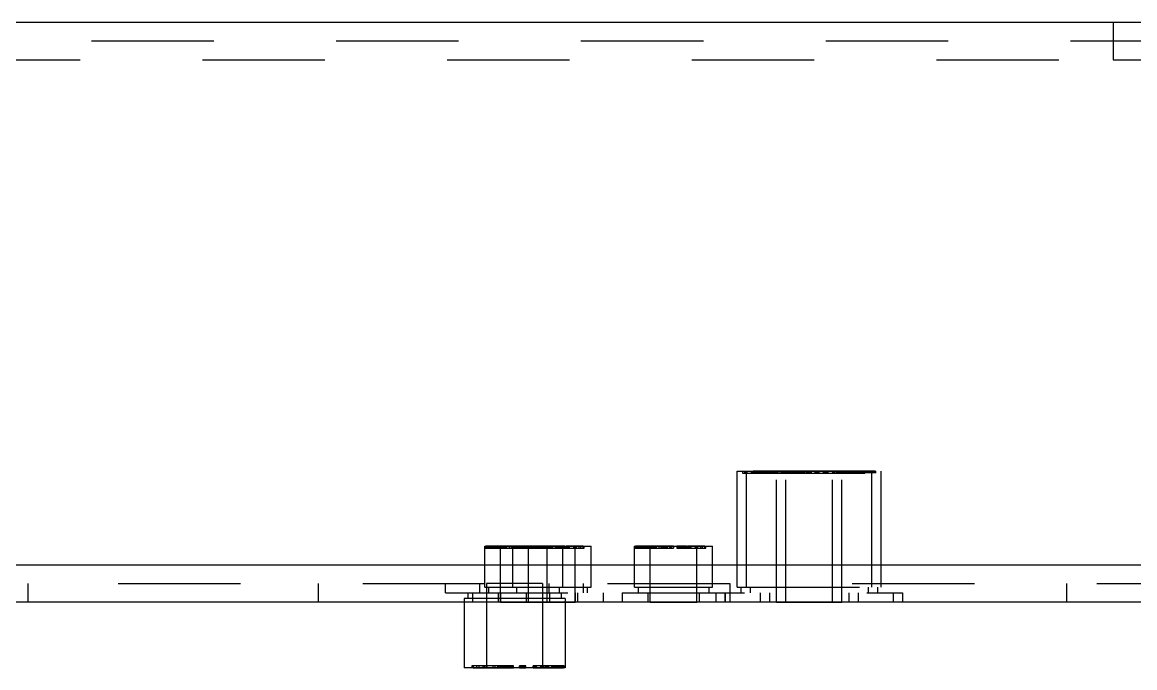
# Model space of a CAD drawing. Header units: millimetres. Extents: x 0 to 1189, y 0 to 841.
# Drawn here: x 222.6 to 282.1, y 636.2 to 670.7 of the extents above; entities that cross this region are included whole.
import ezdxf

# ---------------------------------------------------------------- set-up
doc = ezdxf.new("R2010")
doc.units = ezdxf.units.MM
doc.header["$LTSCALE"] = 65.395
doc.linetypes.add('HIDDEN', pattern=[0.2, 0.1, -0.1])
doc.layers.get('0').update_dxf_attribs({"linetype": 'CONTINUOUS'})
doc.layers.add('02___PRT_ALL_AXES', color=7, linetype='CONTINUOUS')
doc.layers.add('DEFAULT_2', color=8, linetype='HIDDEN')

msp = doc.modelspace()

# ---------------------------------------------------------------- linework, layer by layer
at = {"color": 3, "linetype": 'CONTINUOUS'}
for p, q in [((160.902, 670.749), (572.902, 670.749)), ((160.902, 641.749), (572.902, 641.749)), ((571.902, 639.749), (161.902, 639.749))]:
    msp.add_line(p, q, dxfattribs=at)
at = {"color": 7, "linetype": 'CONTINUOUS'}
for p, q in [((246.202, 639.749), (246.202, 636.249)), ((251.602, 639.749), (251.602, 636.249))]:
    msp.add_line(p, q, dxfattribs=at)
at = {"layer": '02___PRT_ALL_AXES', "color": 8, "linetype": 'HIDDEN'}
for p, q in [((260.802, 640.549), (260.802, 646.749)), ((260.802, 646.749), (268.502, 646.749)), ((261.302, 640.549), (261.302, 646.749)), ((262.902, 639.749), (262.902, 646.749)), ((263.402, 639.749), (263.402, 646.749)), ((265.902, 639.749), (265.902, 646.749)), ((266.402, 639.749), (266.402, 646.749)), ((268.002, 640.549), (268.002, 646.749)), ((268.502, 640.549), (268.502, 646.749)), ((247.312, 640.549), (247.312, 642.749)), ((247.312, 642.749), (252.992, 642.749)), ((248.152, 639.749), (248.152, 642.749)), ((248.812, 640.549), (248.812, 642.749)), ((249.652, 639.749), (249.652, 642.749)), ((250.652, 639.749), (250.652, 642.749)), ((251.492, 640.549), (251.492, 642.749)), ((252.152, 639.749), (252.152, 642.749)), ((252.992, 640.549), (252.992, 642.749)), ((255.312, 640.549), (255.312, 642.749)), ((255.312, 642.749), (259.492, 642.749)), ((256.152, 639.749), (256.152, 642.749)), ((258.652, 639.749), (258.652, 642.749)), ((259.492, 640.549), (259.492, 642.749)), ((247.402, 640.749), (247.402, 636.249)), ((250.402, 640.749), (247.402, 640.749)), ((250.402, 640.749), (250.402, 636.249)), ((246.202, 639.949), (246.202, 639.749)), ((251.602, 639.949), (251.602, 639.749)), ((248.152, 639.749), (252.152, 639.749)), ((256.152, 639.749), (258.652, 639.749)), ((262.902, 639.749), (266.402, 639.749))]:
    msp.add_line(p, q, dxfattribs=at)
at = {"layer": '02___PRT_ALL_AXES', "color": 7, "linetype": 'CONTINUOUS'}
for p, q in [((246.202, 639.749), (246.202, 636.249)), ((251.602, 639.749), (251.602, 636.249)), ((251.602, 636.249), (246.202, 636.249))]:
    msp.add_line(p, q, dxfattribs=at)
at = {"layer": 'DEFAULT_2', "color": 8, "linetype": 'HIDDEN'}
for p, q in [((280.902, 670.749), (280.902, 668.749)), ((160.902, 669.749), (572.902, 669.749)), ((179.902, 668.749), (280.902, 668.749)), ((280.902, 668.749), (292.902, 668.749)), ((260.802, 640.549), (260.802, 646.749)), ((261.085, 646.749), (261.085, 646.649)), ((268.203, 646.749), (261.085, 646.749)), ((261.085, 646.649), (268.203, 646.649)), ((261.19, 646.749), (261.19, 646.649)), ((261.207, 646.749), (261.207, 646.649)), ((261.285, 646.749), (261.285, 646.649)), ((261.302, 640.549), (261.302, 646.749)), ((261.312, 646.749), (261.312, 646.649)), ((261.546, 646.749), (261.546, 646.649)), ((261.556, 646.749), (261.556, 646.649)), ((261.572, 646.749), (261.572, 646.649)), ((261.585, 646.749), (261.585, 646.649)), ((261.596, 646.749), (261.596, 646.649)), ((261.62, 646.749), (261.62, 646.649)), ((261.662, 646.749), (261.662, 646.649)), ((261.675, 646.749), (261.675, 646.649)), ((261.676, 646.749), (261.676, 646.649)), ((261.69, 646.749), (261.69, 646.649)), ((261.698, 646.749), (261.698, 646.649)), ((261.703, 646.749), (261.703, 646.649)), ((261.707, 646.749), (261.707, 646.649)), ((261.718, 646.749), (261.718, 646.649)), ((261.742, 646.749), (261.742, 646.649)), ((261.766, 646.749), (261.766, 646.649)), ((261.785, 646.749), (261.785, 646.649)), ((261.799, 646.749), (261.799, 646.649)), ((261.812, 646.749), (261.812, 646.649)), ((261.819, 646.749), (261.819, 646.649)), ((261.841, 646.749), (261.841, 646.649)), ((261.861, 646.749), (261.861, 646.649)), ((261.87, 646.749), (261.87, 646.649)), ((261.908, 646.749), (261.908, 646.649)), ((261.928, 646.749), (261.928, 646.649)), ((261.931, 646.749), (261.931, 646.649)), ((261.942, 646.749), (261.942, 646.649)), ((261.959, 646.749), (261.959, 646.649)), ((261.965, 646.749), (261.965, 646.649)), ((261.983, 646.749), (261.983, 646.649)), ((261.999, 646.749), (261.999, 646.649)), ((262.021, 646.749), (262.021, 646.649)), ((262.026, 646.749), (262.026, 646.649)), ((262.03, 646.749), (262.03, 646.649)), ((262.033, 646.749), (262.033, 646.649)), ((262.034, 646.749), (262.034, 646.649)), ((262.04, 646.749), (262.04, 646.649)), ((262.046, 646.749), (262.046, 646.649)), ((262.056, 646.749), (262.056, 646.649)), ((262.065, 646.749), (262.065, 646.649)), ((262.072, 646.749), (262.072, 646.649)), ((262.081, 646.749), (262.081, 646.649)), ((262.096, 646.749), (262.096, 646.649)), ((262.11, 646.749), (262.11, 646.649)), ((262.116, 646.749), (262.116, 646.649)), ((262.12, 646.749), (262.12, 646.649)), ((262.123, 646.749), (262.123, 646.649)), ((262.136, 646.749), (262.136, 646.649)), ((262.139, 646.749), (262.139, 646.649)), ((262.159, 646.749), (262.159, 646.649)), ((262.162, 646.749), (262.162, 646.649)), ((262.175, 646.749), (262.175, 646.649)), ((262.176, 646.749), (262.176, 646.649)), ((262.192, 646.749), (262.192, 646.649)), ((262.198, 646.749), (262.198, 646.649)), ((262.203, 646.749), (262.203, 646.649)), ((262.207, 646.749), (262.207, 646.649)), ((262.218, 646.749), (262.218, 646.649)), ((262.242, 646.749), (262.242, 646.649)), ((262.262, 646.749), (262.262, 646.649)), ((262.266, 646.749), (262.266, 646.649)), ((262.276, 646.749), (262.276, 646.649)), ((262.299, 646.749), (262.299, 646.649)), ((262.319, 646.749), (262.319, 646.649)), ((262.326, 646.749), (262.326, 646.649)), ((262.341, 646.749), (262.341, 646.649)), ((262.357, 646.749), (262.357, 646.649)), ((262.361, 646.749), (262.361, 646.649)), ((262.37, 646.749), (262.37, 646.649)), ((262.408, 646.749), (262.408, 646.649)), ((262.428, 646.749), (262.428, 646.649)), ((262.431, 646.749), (262.431, 646.649)), ((262.432, 646.749), (262.432, 646.649)), ((262.442, 646.749), (262.442, 646.649)), ((262.459, 646.749), (262.459, 646.649)), ((262.465, 646.749), (262.465, 646.649)), ((262.483, 646.749), (262.483, 646.649)), ((262.499, 646.749), (262.499, 646.649)), ((262.521, 646.749), (262.521, 646.649)), ((262.526, 646.749), (262.526, 646.649)), ((262.53, 646.749), (262.53, 646.649)), ((262.531, 646.749), (262.531, 646.649)), ((262.533, 646.749), (262.533, 646.649)), ((262.534, 646.749), (262.534, 646.649)), ((262.54, 646.749), (262.54, 646.649)), ((262.565, 646.749), (262.565, 646.649)), ((262.581, 646.749), (262.581, 646.649)), ((262.61, 646.749), (262.61, 646.649)), ((262.616, 646.749), (262.616, 646.649)), ((262.623, 646.749), (262.623, 646.649)), ((262.636, 646.749), (262.636, 646.649)), ((262.639, 646.749), (262.639, 646.649)), ((262.644, 646.749), (262.644, 646.649)), ((262.659, 646.749), (262.659, 646.649)), ((262.692, 646.749), (262.692, 646.649)), ((262.706, 646.749), (262.706, 646.649)), ((262.749, 646.749), (262.749, 646.649)), ((262.762, 646.749), (262.762, 646.649)), ((262.776, 646.749), (262.776, 646.649)), ((262.78, 646.749), (262.78, 646.649)), ((262.826, 646.749), (262.826, 646.649)), ((262.838, 646.749), (262.838, 646.649)), ((262.857, 646.749), (262.857, 646.649)), ((262.885, 646.749), (262.885, 646.649)), ((262.932, 646.749), (262.932, 646.649)), ((263.031, 646.749), (263.031, 646.649)), ((263.144, 646.749), (263.144, 646.649)), ((263.206, 646.749), (263.206, 646.649)), ((263.249, 646.749), (263.249, 646.649)), ((263.28, 646.749), (263.28, 646.649)), ((263.338, 646.749), (263.338, 646.649)), ((263.385, 646.749), (263.385, 646.649)), ((263.41, 646.749), (263.41, 646.649)), ((263.467, 646.749), (263.467, 646.649)), ((263.515, 646.749), (263.515, 646.649)), ((263.517, 646.749), (263.517, 646.649)), ((263.543, 646.749), (263.543, 646.649)), ((263.61, 646.749), (263.61, 646.649)), ((263.631, 646.749), (263.631, 646.649)), ((263.638, 646.749), (263.638, 646.649)), ((263.644, 646.749), (263.644, 646.649)), ((263.674, 646.749), (263.674, 646.649)), ((263.685, 646.749), (263.685, 646.649)), ((263.728, 646.749), (263.728, 646.649)), ((263.754, 646.749), (263.754, 646.649)), ((263.784, 646.749), (263.784, 646.649)), ((263.806, 646.749), (263.806, 646.649)), ((263.866, 646.749), (263.866, 646.649)), ((263.888, 646.749), (263.888, 646.649)), ((263.91, 646.749), (263.91, 646.649)), ((263.967, 646.749), (263.967, 646.649)), ((263.972, 646.749), (263.972, 646.649)), ((263.974, 646.749), (263.974, 646.649)), ((264.015, 646.749), (264.015, 646.649)), ((264.017, 646.749), (264.017, 646.649)), ((264.043, 646.749), (264.043, 646.649)), ((264.043, 646.749), (264.043, 646.649)), ((264.062, 646.749), (264.062, 646.649)), ((264.095, 646.749), (264.095, 646.649)), ((264.11, 646.749), (264.11, 646.649)), ((264.131, 646.749), (264.131, 646.649)), ((264.138, 646.749), (264.138, 646.649)), ((264.144, 646.749), (264.144, 646.649)), ((264.159, 646.749), (264.159, 646.649)), ((264.174, 646.749), (264.174, 646.649)), ((264.185, 646.749), (264.185, 646.649)), ((264.214, 646.749), (264.214, 646.649)), ((264.228, 646.749), (264.228, 646.649)), ((264.254, 646.749), (264.254, 646.649)), ((264.284, 646.749), (264.284, 646.649)), ((264.306, 646.749), (264.306, 646.649)), ((264.366, 646.749), (264.366, 646.649)), ((264.388, 646.749), (264.388, 646.649)), ((264.472, 646.749), (264.472, 646.649)), ((264.474, 646.749), (264.474, 646.649)), ((264.543, 646.749), (264.543, 646.649)), ((264.55, 646.749), (264.55, 646.649)), ((264.562, 646.749), (264.562, 646.649)), ((264.595, 646.749), (264.595, 646.649)), ((264.631, 646.749), (264.631, 646.649)), ((264.659, 646.749), (264.659, 646.649)), ((264.671, 646.749), (264.671, 646.649)), ((264.714, 646.749), (264.714, 646.649)), ((264.754, 646.749), (264.754, 646.649)), ((264.951, 646.749), (264.951, 646.649)), ((264.984, 646.749), (264.984, 646.649)), ((265, 646.749), (265, 646.649)), ((265.05, 646.749), (265.05, 646.649)), ((265.084, 646.749), (265.084, 646.649)), ((265.111, 646.749), (265.111, 646.649)), ((265.144, 646.749), (265.144, 646.649)), ((265.171, 646.749), (265.171, 646.649)), ((265.392, 646.749), (265.392, 646.649)), ((265.451, 646.749), (265.451, 646.649)), ((265.465, 646.749), (265.465, 646.649)), ((265.481, 646.749), (265.481, 646.649)), ((265.484, 646.749), (265.484, 646.649)), ((265.5, 646.749), (265.5, 646.649)), ((265.512, 646.749), (265.512, 646.649)), ((265.584, 646.749), (265.584, 646.649)), ((265.611, 646.749), (265.611, 646.649)), ((265.625, 646.749), (265.625, 646.649)), ((265.644, 646.749), (265.644, 646.649)), ((265.892, 646.749), (265.892, 646.649)), ((265.949, 646.749), (265.949, 646.649)), ((265.965, 646.749), (265.965, 646.649)), ((265.981, 646.749), (265.981, 646.649)), ((266.011, 646.749), (266.011, 646.649)), ((266.012, 646.749), (266.012, 646.649)), ((266.02, 646.749), (266.02, 646.649)), ((266.106, 646.749), (266.106, 646.649)), ((266.125, 646.749), (266.125, 646.649)), ((266.18, 646.749), (266.18, 646.649)), ((266.186, 646.749), (266.186, 646.649)), ((266.248, 646.749), (266.248, 646.649)), ((266.313, 646.749), (266.313, 646.649)), ((266.388, 646.749), (266.388, 646.649)), ((266.449, 646.749), (266.449, 646.649)), ((266.469, 646.749), (266.469, 646.649)), ((266.511, 646.749), (266.511, 646.649)), ((266.52, 646.749), (266.52, 646.649)), ((266.554, 646.749), (266.554, 646.649)), ((266.558, 646.749), (266.558, 646.649)), ((266.606, 646.749), (266.606, 646.649)), ((266.637, 646.749), (266.637, 646.649)), ((266.68, 646.749), (266.68, 646.649)), ((266.686, 646.749), (266.686, 646.649)), ((266.699, 646.749), (266.699, 646.649)), ((266.701, 646.749), (266.701, 646.649)), ((266.711, 646.749), (266.711, 646.649)), ((266.714, 646.749), (266.714, 646.649)), ((266.729, 646.749), (266.729, 646.649)), ((266.748, 646.749), (266.748, 646.649)), ((266.753, 646.749), (266.753, 646.649)), ((266.775, 646.749), (266.775, 646.649)), ((266.804, 646.749), (266.804, 646.649)), ((266.808, 646.749), (266.808, 646.649)), ((266.813, 646.749), (266.813, 646.649)), ((266.821, 646.749), (266.821, 646.649)), ((266.834, 646.749), (266.834, 646.649)), ((266.834, 646.749), (266.834, 646.649)), ((266.841, 646.749), (266.841, 646.649)), ((266.845, 646.749), (266.845, 646.649)), ((266.855, 646.749), (266.855, 646.649)), ((266.857, 646.749), (266.857, 646.649)), ((266.858, 646.749), (266.858, 646.649)), ((266.861, 646.749), (266.861, 646.649)), ((266.863, 646.749), (266.863, 646.649)), ((266.879, 646.749), (266.879, 646.649)), ((266.888, 646.749), (266.888, 646.649)), ((266.918, 646.749), (266.918, 646.649)), ((266.923, 646.749), (266.923, 646.649)), ((266.931, 646.749), (266.931, 646.649)), ((266.945, 646.749), (266.945, 646.649)), ((266.949, 646.749), (266.949, 646.649)), ((266.958, 646.749), (266.958, 646.649)), ((266.961, 646.749), (266.961, 646.649)), ((266.965, 646.749), (266.965, 646.649)), ((266.969, 646.749), (266.969, 646.649)), ((266.981, 646.749), (266.981, 646.649)), ((266.995, 646.749), (266.995, 646.649)), ((267.021, 646.749), (267.021, 646.649)), ((267.035, 646.749), (267.035, 646.649)), ((267.047, 646.749), (267.047, 646.649)), ((267.052, 646.749), (267.052, 646.649)), ((267.054, 646.749), (267.054, 646.649)), ((267.058, 646.749), (267.058, 646.649)), ((267.061, 646.749), (267.061, 646.649)), ((267.071, 646.749), (267.071, 646.649)), ((267.075, 646.749), (267.075, 646.649)), ((267.097, 646.749), (267.097, 646.649)), ((267.097, 646.749), (267.097, 646.649)), ((267.112, 646.749), (267.112, 646.649)), ((267.124, 646.749), (267.124, 646.649)), ((267.137, 646.749), (267.137, 646.649)), ((267.145, 646.749), (267.145, 646.649)), ((267.146, 646.749), (267.146, 646.649)), ((267.148, 646.749), (267.148, 646.649)), ((267.18, 646.749), (267.18, 646.649)), ((267.198, 646.749), (267.198, 646.649)), ((267.199, 646.749), (267.199, 646.649)), ((267.2, 646.749), (267.2, 646.649)), ((267.201, 646.749), (267.201, 646.649)), ((267.211, 646.749), (267.211, 646.649)), ((267.211, 646.749), (267.211, 646.649)), ((267.214, 646.749), (267.214, 646.649)), ((267.215, 646.749), (267.215, 646.649)), ((267.218, 646.749), (267.218, 646.649)), ((267.229, 646.749), (267.229, 646.649)), ((267.23, 646.749), (267.23, 646.649)), ((267.231, 646.749), (267.231, 646.649)), ((267.233, 646.749), (267.233, 646.649)), ((267.245, 646.749), (267.245, 646.649)), ((267.253, 646.749), (267.253, 646.649)), ((267.275, 646.749), (267.275, 646.649)), ((267.28, 646.749), (267.28, 646.649)), ((267.281, 646.749), (267.281, 646.649)), ((267.285, 646.749), (267.285, 646.649)), ((267.304, 646.749), (267.304, 646.649)), ((267.308, 646.749), (267.308, 646.649)), ((267.321, 646.749), (267.321, 646.649)), ((267.332, 646.749), (267.332, 646.649)), ((267.334, 646.749), (267.334, 646.649)), ((267.334, 646.749), (267.334, 646.649)), ((267.341, 646.749), (267.341, 646.649)), ((267.345, 646.749), (267.345, 646.649)), ((267.355, 646.749), (267.355, 646.649)), ((267.357, 646.749), (267.357, 646.649)), ((267.358, 646.749), (267.358, 646.649)), ((267.361, 646.749), (267.361, 646.649)), ((267.363, 646.749), (267.363, 646.649)), ((267.364, 646.749), (267.364, 646.649)), ((267.368, 646.749), (267.368, 646.649)), ((267.379, 646.749), (267.379, 646.649)), ((267.397, 646.749), (267.397, 646.649)), ((267.418, 646.749), (267.418, 646.649)), ((267.423, 646.749), (267.423, 646.649)), ((267.431, 646.749), (267.431, 646.649)), ((267.445, 646.749), (267.445, 646.649)), ((267.449, 646.749), (267.449, 646.649)), ((267.449, 646.749), (267.449, 646.649)), ((267.453, 646.749), (267.453, 646.649)), ((267.458, 646.749), (267.458, 646.649)), ((267.461, 646.749), (267.461, 646.649)), ((267.463, 646.749), (267.463, 646.649)), ((267.465, 646.749), (267.465, 646.649)), ((267.477, 646.749), (267.477, 646.649)), ((267.481, 646.749), (267.481, 646.649)), ((267.482, 646.749), (267.482, 646.649)), ((267.495, 646.749), (267.495, 646.649)), ((267.497, 646.749), (267.497, 646.649)), ((267.513, 646.749), (267.513, 646.649)), ((267.519, 646.749), (267.519, 646.649)), ((267.521, 646.749), (267.521, 646.649)), ((267.535, 646.749), (267.535, 646.649)), ((267.541, 646.749), (267.541, 646.649)), ((267.544, 646.749), (267.544, 646.649)), ((267.547, 646.749), (267.547, 646.649)), ((267.552, 646.749), (267.552, 646.649)), ((267.559, 646.749), (267.559, 646.649)), ((267.561, 646.749), (267.561, 646.649)), ((267.564, 646.749), (267.564, 646.649)), ((267.571, 646.749), (267.571, 646.649)), ((267.575, 646.749), (267.575, 646.649)), ((267.579, 646.749), (267.579, 646.649)), ((267.579, 646.749), (267.579, 646.649)), ((267.59, 646.749), (267.59, 646.649)), ((267.595, 646.749), (267.595, 646.649)), ((267.597, 646.749), (267.597, 646.649)), ((267.597, 646.749), (267.597, 646.649)), ((267.606, 646.749), (267.606, 646.649)), ((267.612, 646.749), (267.612, 646.649)), ((267.624, 646.749), (267.624, 646.649)), ((267.629, 646.749), (267.629, 646.649)), ((267.645, 646.749), (267.645, 646.649)), ((267.646, 646.749), (267.646, 646.649)), ((267.646, 646.749), (267.646, 646.649)), ((267.648, 646.749), (267.648, 646.649)), ((267.67, 646.749), (267.67, 646.649)), ((267.68, 646.749), (267.68, 646.649)), ((267.685, 646.749), (267.685, 646.649)), ((267.695, 646.749), (267.695, 646.649)), ((267.698, 646.749), (267.698, 646.649)), ((267.7, 646.749), (267.7, 646.649)), ((267.703, 646.749), (267.703, 646.649)), ((267.711, 646.749), (267.711, 646.649)), ((267.715, 646.749), (267.715, 646.649)), ((267.718, 646.749), (267.718, 646.649)), ((267.73, 646.749), (267.73, 646.649)), ((267.731, 646.749), (267.731, 646.649)), ((267.733, 646.749), (267.733, 646.649)), ((267.745, 646.749), (267.745, 646.649)), ((267.78, 646.749), (267.78, 646.649)), ((267.781, 646.749), (267.781, 646.649)), ((267.785, 646.749), (267.785, 646.649)), ((267.832, 646.749), (267.832, 646.649)), ((267.864, 646.749), (267.864, 646.649)), ((267.868, 646.749), (267.868, 646.649)), ((267.897, 646.749), (267.897, 646.649)), ((267.949, 646.749), (267.949, 646.649)), ((267.953, 646.749), (267.953, 646.649)), ((267.963, 646.749), (267.963, 646.649)), ((267.977, 646.749), (267.977, 646.649)), ((267.982, 646.749), (267.982, 646.649)), ((267.997, 646.749), (267.997, 646.649)), ((268.002, 640.549), (268.002, 646.749)), ((268.013, 646.749), (268.013, 646.649)), ((268.019, 646.749), (268.019, 646.649)), ((268.041, 646.749), (268.041, 646.649)), ((268.044, 646.749), (268.044, 646.649)), ((268.059, 646.749), (268.059, 646.649)), ((268.064, 646.749), (268.064, 646.649)), ((268.079, 646.749), (268.079, 646.649)), ((268.079, 646.749), (268.079, 646.649)), ((268.09, 646.749), (268.09, 646.649)), ((268.095, 646.749), (268.095, 646.649)), ((268.106, 646.749), (268.106, 646.649)), ((268.124, 646.749), (268.124, 646.649)), ((268.129, 646.749), (268.129, 646.649)), ((268.146, 646.749), (268.146, 646.649)), ((268.17, 646.749), (268.17, 646.649)), ((268.185, 646.749), (268.185, 646.649)), ((268.195, 646.749), (268.195, 646.649)), ((268.203, 646.749), (268.203, 646.649)), ((268.502, 640.549), (268.502, 646.749)), ((247.312, 640.549), (247.312, 642.749)), ((247.339, 642.749), (247.339, 642.649)), ((247.339, 642.649), (248.72, 642.649)), ((247.342, 642.749), (247.342, 642.649)), ((247.36, 642.749), (247.36, 642.649)), ((247.362, 642.649), (247.362, 642.749)), ((248.72, 642.749), (247.362, 642.749)), ((247.381, 642.749), (247.381, 642.649)), ((247.386, 642.749), (247.386, 642.649)), ((247.414, 642.749), (247.414, 642.649)), ((247.415, 642.749), (247.415, 642.649)), ((247.42, 642.749), (247.42, 642.649)), ((247.424, 642.749), (247.424, 642.649)), ((247.426, 642.749), (247.426, 642.649)), ((247.431, 642.749), (247.431, 642.649)), ((247.448, 642.749), (247.448, 642.649)), ((247.459, 642.749), (247.459, 642.649)), ((247.461, 642.749), (247.461, 642.649)), ((247.464, 642.749), (247.464, 642.649)), ((247.475, 642.749), (247.475, 642.649)), ((247.479, 642.749), (247.479, 642.649)), ((247.513, 642.749), (247.513, 642.649)), ((247.514, 642.749), (247.514, 642.649)), ((247.52, 642.749), (247.52, 642.649)), ((247.533, 642.749), (247.533, 642.649)), ((247.546, 642.749), (247.546, 642.649)), ((247.56, 642.749), (247.56, 642.649)), ((247.581, 642.749), (247.581, 642.649)), ((247.597, 642.749), (247.597, 642.649)), ((247.63, 642.749), (247.63, 642.649)), ((247.635, 642.749), (247.635, 642.649)), ((247.666, 642.749), (247.666, 642.649)), ((247.673, 642.749), (247.673, 642.649)), ((247.677, 642.749), (247.677, 642.649)), ((247.706, 642.749), (247.706, 642.649)), ((247.724, 642.749), (247.724, 642.649)), ((247.735, 642.749), (247.735, 642.649)), ((247.737, 642.749), (247.737, 642.649)), ((247.744, 642.749), (247.744, 642.649)), ((247.761, 642.749), (247.761, 642.649)), ((247.777, 642.749), (247.777, 642.649)), ((247.782, 642.749), (247.782, 642.649)), ((247.788, 642.749), (247.788, 642.649)), ((247.8, 642.749), (247.8, 642.649)), ((247.802, 642.749), (247.802, 642.649)), ((247.814, 642.749), (247.814, 642.649)), ((247.829, 642.749), (247.829, 642.649)), ((247.843, 642.749), (247.843, 642.649)), ((247.865, 642.749), (247.865, 642.649)), ((247.878, 642.749), (247.878, 642.649)), ((247.885, 642.749), (247.885, 642.649)), ((247.891, 642.749), (247.891, 642.649)), ((247.892, 642.749), (247.892, 642.649)), ((247.903, 642.749), (247.903, 642.649)), ((247.909, 642.749), (247.909, 642.649)), ((247.918, 642.749), (247.918, 642.649)), ((247.923, 642.749), (247.923, 642.649)), ((247.929, 642.749), (247.929, 642.649)), ((247.93, 642.749), (247.93, 642.649)), ((247.936, 642.749), (247.936, 642.649)), ((247.944, 642.749), (247.944, 642.649)), ((247.947, 642.749), (247.947, 642.649)), ((247.957, 642.749), (247.957, 642.649)), ((247.958, 642.749), (247.958, 642.649)), ((247.96, 642.749), (247.96, 642.649)), ((247.964, 642.749), (247.964, 642.649)), ((247.968, 642.749), (247.968, 642.649)), ((247.969, 642.749), (247.969, 642.649)), ((247.978, 642.749), (247.978, 642.649)), ((247.992, 642.749), (247.992, 642.649)), ((247.993, 642.749), (247.993, 642.649)), ((248, 642.749), (248, 642.649)), ((248.019, 642.749), (248.019, 642.649)), ((248.026, 642.749), (248.026, 642.649)), ((248.031, 642.749), (248.031, 642.649)), ((248.034, 642.749), (248.034, 642.649)), ((248.034, 642.749), (248.034, 642.649)), ((248.036, 642.749), (248.036, 642.649)), ((248.037, 642.649), (248.037, 642.749)), ((248.039, 642.749), (248.039, 642.649)), ((248.04, 642.749), (248.04, 642.649)), ((248.042, 642.749), (248.042, 642.649)), ((248.044, 642.749), (248.044, 642.649)), ((248.045, 642.749), (248.045, 642.649)), ((248.051, 642.749), (248.051, 642.649)), ((248.059, 642.749), (248.059, 642.649)), ((248.078, 642.749), (248.078, 642.649)), ((248.086, 642.749), (248.086, 642.649)), ((248.101, 642.749), (248.101, 642.649)), ((248.109, 642.649), (248.109, 642.749)), ((248.118, 642.749), (248.118, 642.649)), ((248.154, 642.749), (248.154, 642.649)), ((248.169, 642.749), (248.169, 642.649)), ((248.172, 642.749), (248.172, 642.649)), ((248.173, 642.749), (248.173, 642.649)), ((248.208, 642.749), (248.208, 642.649)), ((248.221, 642.749), (248.221, 642.649)), ((248.257, 642.749), (248.257, 642.649)), ((248.257, 642.749), (248.257, 642.649)), ((248.261, 642.749), (248.261, 642.649)), ((248.276, 642.749), (248.276, 642.649)), ((248.291, 642.749), (248.291, 642.649)), ((248.321, 642.749), (248.321, 642.649)), ((248.323, 642.749), (248.323, 642.649)), ((248.328, 642.749), (248.328, 642.649)), ((248.338, 642.749), (248.338, 642.649)), ((248.343, 642.749), (248.343, 642.649)), ((248.379, 642.749), (248.379, 642.649)), ((248.389, 642.749), (248.389, 642.649)), ((248.391, 642.749), (248.391, 642.649)), ((248.395, 642.749), (248.395, 642.649)), ((248.437, 642.749), (248.437, 642.649)), ((248.465, 642.749), (248.465, 642.649)), ((248.474, 642.749), (248.474, 642.649)), ((248.617, 642.749), (248.617, 642.649)), ((248.72, 642.749), (248.72, 642.649)), ((248.735, 642.749), (248.735, 642.649)), ((251.591, 642.749), (248.735, 642.749)), ((248.735, 642.649), (252.625, 642.649)), ((248.736, 642.749), (248.736, 642.649)), ((248.752, 642.749), (248.752, 642.649)), ((248.782, 642.749), (248.782, 642.649)), ((248.797, 642.749), (248.797, 642.649)), ((248.812, 642.749), (248.812, 642.649)), ((248.812, 640.549), (248.812, 642.749)), ((248.822, 642.749), (248.822, 642.649)), ((248.824, 642.749), (248.824, 642.649)), ((248.839, 642.749), (248.839, 642.649)), ((248.842, 642.749), (248.842, 642.649)), ((248.843, 642.749), (248.843, 642.649)), ((248.847, 642.749), (248.847, 642.649)), ((248.853, 642.749), (248.853, 642.649)), ((248.86, 642.749), (248.86, 642.649)), ((248.862, 642.649), (248.862, 642.749)), ((248.868, 642.749), (248.868, 642.649)), ((248.88, 642.749), (248.88, 642.649)), ((248.881, 642.749), (248.881, 642.649)), ((248.886, 642.749), (248.886, 642.649)), ((248.894, 642.749), (248.894, 642.649)), ((248.911, 642.649), (248.911, 642.749)), ((248.914, 642.749), (248.914, 642.649)), ((248.915, 642.749), (248.915, 642.649)), ((248.92, 642.749), (248.92, 642.649)), ((248.922, 642.749), (248.922, 642.649)), ((248.924, 642.749), (248.924, 642.649)), ((248.926, 642.749), (248.926, 642.649)), ((248.931, 642.749), (248.931, 642.649)), ((248.932, 642.749), (248.932, 642.649)), ((248.934, 642.749), (248.934, 642.649)), ((248.948, 642.749), (248.948, 642.649)), ((248.959, 642.749), (248.959, 642.649)), ((248.961, 642.749), (248.961, 642.649)), ((248.964, 642.749), (248.964, 642.649)), ((248.975, 642.749), (248.975, 642.649)), ((248.979, 642.749), (248.979, 642.649)), ((248.981, 642.749), (248.981, 642.649)), ((248.985, 642.749), (248.985, 642.649)), ((249.013, 642.749), (249.013, 642.649)), ((249.014, 642.749), (249.014, 642.649)), ((249.02, 642.749), (249.02, 642.649)), ((249.033, 642.749), (249.033, 642.649)), ((249.041, 642.749), (249.041, 642.649)), ((249.046, 642.749), (249.046, 642.649)), ((249.06, 642.749), (249.06, 642.649)), ((249.081, 642.749), (249.081, 642.649)), ((249.097, 642.749), (249.097, 642.649)), ((249.13, 642.749), (249.13, 642.649)), ((249.135, 642.749), (249.135, 642.649)), ((249.166, 642.749), (249.166, 642.649)), ((249.173, 642.749), (249.173, 642.649)), ((249.177, 642.749), (249.177, 642.649)), ((249.191, 642.749), (249.191, 642.649)), ((249.206, 642.749), (249.206, 642.649)), ((249.224, 642.749), (249.224, 642.649)), ((249.235, 642.749), (249.235, 642.649)), ((249.237, 642.749), (249.237, 642.649)), ((249.244, 642.749), (249.244, 642.649)), ((249.261, 642.749), (249.261, 642.649)), ((249.263, 642.649), (249.263, 642.749)), ((249.277, 642.749), (249.277, 642.649)), ((249.282, 642.749), (249.282, 642.649)), ((249.288, 642.749), (249.288, 642.649)), ((249.298, 642.749), (249.298, 642.649)), ((249.3, 642.749), (249.3, 642.649)), ((249.302, 642.749), (249.302, 642.649)), ((249.314, 642.749), (249.314, 642.649)), ((249.329, 642.749), (249.329, 642.649)), ((249.343, 642.749), (249.343, 642.649)), ((249.365, 642.749), (249.365, 642.649)), ((249.378, 642.749), (249.378, 642.649)), ((249.385, 642.749), (249.385, 642.649)), ((249.391, 642.749), (249.391, 642.649)), ((249.392, 642.749), (249.392, 642.649)), ((249.402, 642.749), (249.402, 642.649)), ((249.403, 642.749), (249.403, 642.649)), ((249.409, 642.749), (249.409, 642.649)), ((249.418, 642.749), (249.418, 642.649)), ((249.423, 642.749), (249.423, 642.649)), ((249.429, 642.749), (249.429, 642.649)), ((249.43, 642.749), (249.43, 642.649)), ((249.436, 642.749), (249.436, 642.649)), ((249.444, 642.749), (249.444, 642.649)), ((249.447, 642.749), (249.447, 642.649)), ((249.457, 642.749), (249.457, 642.649)), ((249.458, 642.749), (249.458, 642.649)), ((249.46, 642.749), (249.46, 642.649)), ((249.464, 642.749), (249.464, 642.649)), ((249.468, 642.749), (249.468, 642.649)), ((249.469, 642.749), (249.469, 642.649)), ((249.478, 642.749), (249.478, 642.649)), ((249.492, 642.749), (249.492, 642.649)), ((249.493, 642.749), (249.493, 642.649)), ((249.5, 642.749), (249.5, 642.649)), ((249.519, 642.749), (249.519, 642.649)), ((249.526, 642.749), (249.526, 642.649)), ((249.531, 642.749), (249.531, 642.649)), ((249.534, 642.749), (249.534, 642.649)), ((249.534, 642.749), (249.534, 642.649)), ((249.536, 642.749), (249.536, 642.649)), ((249.537, 642.649), (249.537, 642.749)), ((249.539, 642.749), (249.539, 642.649)), ((249.54, 642.749), (249.54, 642.649)), ((249.542, 642.749), (249.542, 642.649)), ((249.544, 642.749), (249.544, 642.649)), ((249.545, 642.749), (249.545, 642.649)), ((249.551, 642.749), (249.551, 642.649)), ((249.559, 642.749), (249.559, 642.649)), ((249.57, 642.749), (249.57, 642.649)), ((249.573, 642.749), (249.573, 642.649)), ((249.578, 642.749), (249.578, 642.649)), ((249.581, 642.749), (249.581, 642.649)), ((249.586, 642.749), (249.586, 642.649)), ((249.601, 642.749), (249.601, 642.649)), ((249.609, 642.649), (249.609, 642.749)), ((249.61, 642.749), (249.61, 642.649)), ((249.611, 642.749), (249.611, 642.649)), ((249.618, 642.749), (249.618, 642.649)), ((249.651, 642.749), (249.651, 642.649)), ((249.654, 642.749), (249.654, 642.649)), ((249.657, 642.749), (249.657, 642.649)), ((249.658, 642.749), (249.658, 642.649)), ((249.665, 642.749), (249.665, 642.649)), ((249.669, 642.749), (249.669, 642.649)), ((249.672, 642.749), (249.672, 642.649)), ((249.673, 642.749), (249.673, 642.649)), ((249.698, 642.749), (249.698, 642.649)), ((249.707, 642.749), (249.707, 642.649)), ((249.708, 642.749), (249.708, 642.649)), ((249.709, 642.749), (249.709, 642.649)), ((249.714, 642.649), (249.714, 642.749)), ((249.721, 642.749), (249.721, 642.649)), ((249.739, 642.749), (249.739, 642.649)), ((249.757, 642.749), (249.757, 642.649)), ((249.757, 642.749), (249.757, 642.649)), ((249.761, 642.749), (249.761, 642.649)), ((249.773, 642.749), (249.773, 642.649)), ((249.776, 642.749), (249.776, 642.649)), ((249.791, 642.749), (249.791, 642.649)), ((249.795, 642.749), (249.795, 642.649)), ((249.821, 642.749), (249.821, 642.649)), ((249.823, 642.749), (249.823, 642.649)), ((249.828, 642.749), (249.828, 642.649)), ((249.829, 642.749), (249.829, 642.649)), ((249.838, 642.749), (249.838, 642.649)), ((249.843, 642.749), (249.843, 642.649)), ((249.879, 642.749), (249.879, 642.649)), ((249.889, 642.749), (249.889, 642.649)), ((249.891, 642.749), (249.891, 642.649)), ((249.895, 642.749), (249.895, 642.649)), ((249.897, 642.749), (249.897, 642.649)), ((249.903, 642.749), (249.903, 642.649)), ((249.937, 642.749), (249.937, 642.649)), ((249.953, 642.749), (249.953, 642.649)), ((249.961, 642.749), (249.961, 642.649)), ((249.965, 642.749), (249.965, 642.649)), ((249.974, 642.749), (249.974, 642.649)), ((249.994, 642.749), (249.994, 642.649)), ((250.034, 642.749), (250.034, 642.649)), ((250.064, 642.749), (250.064, 642.649)), ((250.091, 642.749), (250.091, 642.649)), ((250.117, 642.749), (250.117, 642.649)), ((250.156, 642.749), (250.156, 642.649)), ((250.204, 642.749), (250.204, 642.649)), ((250.219, 642.649), (250.219, 642.749)), ((250.22, 642.749), (250.22, 642.649)), ((250.235, 642.749), (250.235, 642.649)), ((250.236, 642.749), (250.236, 642.649)), ((250.247, 642.749), (250.247, 642.649)), ((250.252, 642.749), (250.252, 642.649)), ((250.282, 642.749), (250.282, 642.649)), ((250.297, 642.749), (250.297, 642.649)), ((250.312, 642.749), (250.312, 642.649)), ((250.322, 642.749), (250.322, 642.649)), ((250.324, 642.749), (250.324, 642.649)), ((250.324, 642.749), (250.324, 642.649)), ((250.343, 642.749), (250.343, 642.649)), ((250.347, 642.749), (250.347, 642.649)), ((250.353, 642.749), (250.353, 642.649)), ((250.368, 642.749), (250.368, 642.649)), ((250.38, 642.749), (250.38, 642.649)), ((250.394, 642.749), (250.394, 642.649)), ((250.411, 642.649), (250.411, 642.749)), ((250.422, 642.749), (250.422, 642.649)), ((250.432, 642.749), (250.432, 642.649)), ((250.434, 642.749), (250.434, 642.649)), ((250.481, 642.749), (250.481, 642.649)), ((250.485, 642.749), (250.485, 642.649)), ((250.541, 642.749), (250.541, 642.649)), ((250.552, 642.749), (250.552, 642.649)), ((250.56, 642.749), (250.56, 642.649)), ((250.637, 642.649), (250.637, 642.749)), ((250.643, 642.749), (250.643, 642.649)), ((250.689, 642.749), (250.689, 642.649)), ((250.691, 642.749), (250.691, 642.649)), ((250.707, 642.649), (250.707, 642.749)), ((250.763, 642.649), (250.763, 642.749)), ((250.798, 642.749), (250.798, 642.649)), ((250.848, 642.749), (250.848, 642.649)), ((250.86, 642.649), (250.86, 642.749)), ((250.902, 642.749), (250.902, 642.649)), ((250.942, 642.649), (250.942, 642.749)), ((251.07, 642.749), (251.07, 642.649)), ((251.073, 642.749), (251.073, 642.649)), ((251.081, 642.749), (251.081, 642.649)), ((251.11, 642.749), (251.11, 642.649)), ((251.111, 642.749), (251.111, 642.649)), ((251.125, 642.649), (251.125, 642.749)), ((251.151, 642.749), (251.151, 642.649)), ((251.157, 642.749), (251.157, 642.649)), ((251.158, 642.749), (251.158, 642.649)), ((251.165, 642.749), (251.165, 642.649)), ((251.173, 642.749), (251.173, 642.649)), ((251.198, 642.749), (251.198, 642.649)), ((251.207, 642.749), (251.207, 642.649)), ((251.209, 642.749), (251.209, 642.649)), ((251.214, 642.649), (251.214, 642.749)), ((251.239, 642.749), (251.239, 642.649)), ((251.273, 642.749), (251.273, 642.649)), ((251.295, 642.749), (251.295, 642.649)), ((251.329, 642.749), (251.329, 642.649)), ((251.397, 642.749), (251.397, 642.649)), ((251.403, 642.749), (251.403, 642.649)), ((251.453, 642.749), (251.453, 642.649)), ((251.461, 642.749), (251.461, 642.649)), ((251.492, 640.549), (251.492, 642.749)), ((251.494, 642.749), (251.494, 642.649)), ((251.534, 642.749), (251.534, 642.649)), ((251.564, 642.749), (251.564, 642.649)), ((251.591, 642.749), (251.591, 642.649)), ((251.656, 642.749), (251.656, 642.649)), ((252.573, 642.749), (251.656, 642.749)), ((251.704, 642.749), (251.704, 642.649)), ((251.719, 642.649), (251.719, 642.749)), ((251.747, 642.749), (251.747, 642.649)), ((251.824, 642.749), (251.824, 642.649)), ((252.052, 642.749), (252.052, 642.649)), ((252.137, 642.649), (252.137, 642.749)), ((252.143, 642.749), (252.143, 642.649)), ((252.189, 642.749), (252.189, 642.649)), ((252.207, 642.649), (252.207, 642.749)), ((252.348, 642.749), (252.348, 642.649)), ((252.36, 642.649), (252.36, 642.749)), ((252.442, 642.649), (252.442, 642.749)), ((252.573, 642.649), (252.573, 642.749)), ((252.625, 642.649), (252.625, 642.749)), ((252.992, 640.549), (252.992, 642.749)), ((255.312, 640.549), (255.312, 642.749)), ((255.339, 642.749), (255.339, 642.649)), ((255.339, 642.649), (256.72, 642.649)), ((255.342, 642.749), (255.342, 642.649)), ((255.36, 642.749), (255.36, 642.649)), ((255.362, 642.649), (255.362, 642.749)), ((256.72, 642.749), (255.362, 642.749)), ((255.381, 642.749), (255.381, 642.649)), ((255.386, 642.749), (255.386, 642.649)), ((255.414, 642.749), (255.414, 642.649)), ((255.415, 642.749), (255.415, 642.649)), ((255.42, 642.749), (255.42, 642.649)), ((255.424, 642.749), (255.424, 642.649)), ((255.426, 642.749), (255.426, 642.649)), ((255.431, 642.749), (255.431, 642.649)), ((255.448, 642.749), (255.448, 642.649)), ((255.459, 642.749), (255.459, 642.649)), ((255.461, 642.749), (255.461, 642.649)), ((255.464, 642.749), (255.464, 642.649)), ((255.475, 642.749), (255.475, 642.649)), ((255.479, 642.749), (255.479, 642.649)), ((255.513, 642.749), (255.513, 642.649)), ((255.514, 642.749), (255.514, 642.649)), ((255.52, 642.749), (255.52, 642.649)), ((255.533, 642.749), (255.533, 642.649)), ((255.546, 642.749), (255.546, 642.649)), ((255.56, 642.749), (255.56, 642.649)), ((255.581, 642.749), (255.581, 642.649)), ((255.597, 642.749), (255.597, 642.649)), ((255.63, 642.749), (255.63, 642.649)), ((255.635, 642.749), (255.635, 642.649)), ((255.666, 642.749), (255.666, 642.649)), ((255.673, 642.749), (255.673, 642.649)), ((255.677, 642.749), (255.677, 642.649)), ((255.706, 642.749), (255.706, 642.649)), ((255.724, 642.749), (255.724, 642.649)), ((255.735, 642.749), (255.735, 642.649)), ((255.737, 642.749), (255.737, 642.649)), ((255.744, 642.749), (255.744, 642.649)), ((255.761, 642.749), (255.761, 642.649)), ((255.777, 642.749), (255.777, 642.649)), ((255.782, 642.749), (255.782, 642.649)), ((255.788, 642.749), (255.788, 642.649)), ((255.8, 642.749), (255.8, 642.649)), ((255.802, 642.749), (255.802, 642.649)), ((255.814, 642.749), (255.814, 642.649)), ((255.829, 642.749), (255.829, 642.649)), ((255.843, 642.749), (255.843, 642.649)), ((255.865, 642.749), (255.865, 642.649)), ((255.878, 642.749), (255.878, 642.649)), ((255.885, 642.749), (255.885, 642.649)), ((255.891, 642.749), (255.891, 642.649)), ((255.892, 642.749), (255.892, 642.649)), ((255.903, 642.749), (255.903, 642.649)), ((255.909, 642.749), (255.909, 642.649)), ((255.918, 642.749), (255.918, 642.649)), ((255.923, 642.749), (255.923, 642.649)), ((255.929, 642.749), (255.929, 642.649)), ((255.93, 642.749), (255.93, 642.649)), ((255.936, 642.749), (255.936, 642.649)), ((255.944, 642.749), (255.944, 642.649)), ((255.947, 642.749), (255.947, 642.649)), ((255.957, 642.749), (255.957, 642.649)), ((255.958, 642.749), (255.958, 642.649)), ((255.96, 642.749), (255.96, 642.649)), ((255.964, 642.749), (255.964, 642.649)), ((255.968, 642.749), (255.968, 642.649)), ((255.969, 642.749), (255.969, 642.649)), ((255.978, 642.749), (255.978, 642.649)), ((255.992, 642.749), (255.992, 642.649)), ((255.993, 642.749), (255.993, 642.649)), ((256, 642.749), (256, 642.649)), ((256.019, 642.749), (256.019, 642.649)), ((256.026, 642.749), (256.026, 642.649)), ((256.031, 642.749), (256.031, 642.649)), ((256.034, 642.749), (256.034, 642.649)), ((256.034, 642.749), (256.034, 642.649)), ((256.036, 642.749), (256.036, 642.649)), ((256.037, 642.649), (256.037, 642.749)), ((256.039, 642.749), (256.039, 642.649)), ((256.04, 642.749), (256.04, 642.649)), ((256.042, 642.749), (256.042, 642.649)), ((256.044, 642.749), (256.044, 642.649)), ((256.045, 642.749), (256.045, 642.649)), ((256.051, 642.749), (256.051, 642.649)), ((256.059, 642.749), (256.059, 642.649)), ((256.078, 642.749), (256.078, 642.649)), ((256.086, 642.749), (256.086, 642.649)), ((256.101, 642.749), (256.101, 642.649)), ((256.109, 642.649), (256.109, 642.749)), ((256.118, 642.749), (256.118, 642.649)), ((256.154, 642.749), (256.154, 642.649)), ((256.169, 642.749), (256.169, 642.649)), ((256.172, 642.749), (256.172, 642.649)), ((256.173, 642.749), (256.173, 642.649)), ((256.208, 642.749), (256.208, 642.649)), ((256.221, 642.749), (256.221, 642.649)), ((256.257, 642.749), (256.257, 642.649)), ((256.257, 642.749), (256.257, 642.649)), ((256.261, 642.749), (256.261, 642.649)), ((256.276, 642.749), (256.276, 642.649)), ((256.291, 642.749), (256.291, 642.649)), ((256.321, 642.749), (256.321, 642.649)), ((256.323, 642.749), (256.323, 642.649)), ((256.328, 642.749), (256.328, 642.649)), ((256.338, 642.749), (256.338, 642.649)), ((256.343, 642.749), (256.343, 642.649)), ((256.379, 642.749), (256.379, 642.649)), ((256.389, 642.749), (256.389, 642.649)), ((256.391, 642.749), (256.391, 642.649)), ((256.395, 642.749), (256.395, 642.649)), ((256.437, 642.749), (256.437, 642.649)), ((256.465, 642.749), (256.465, 642.649)), ((256.474, 642.749), (256.474, 642.649)), ((256.617, 642.749), (256.617, 642.649)), ((256.72, 642.749), (256.72, 642.649)), ((256.735, 642.749), (256.735, 642.649)), ((257.402, 642.749), (256.735, 642.749)), ((256.735, 642.649), (257.402, 642.649)), ((256.736, 642.749), (256.736, 642.649)), ((256.752, 642.749), (256.752, 642.649)), ((256.782, 642.749), (256.782, 642.649)), ((256.797, 642.749), (256.797, 642.649)), ((256.812, 642.749), (256.812, 642.649)), ((256.822, 642.749), (256.822, 642.649)), ((256.824, 642.749), (256.824, 642.649)), ((256.843, 642.749), (256.843, 642.649)), ((256.847, 642.749), (256.847, 642.649)), ((256.853, 642.749), (256.853, 642.649)), ((256.868, 642.749), (256.868, 642.649)), ((256.88, 642.749), (256.88, 642.649)), ((256.894, 642.749), (256.894, 642.649)), ((256.911, 642.649), (256.911, 642.749)), ((256.922, 642.749), (256.922, 642.649)), ((256.932, 642.749), (256.932, 642.649)), ((256.934, 642.749), (256.934, 642.649)), ((256.981, 642.749), (256.981, 642.649)), ((256.985, 642.749), (256.985, 642.649)), ((257.041, 642.749), (257.041, 642.649)), ((257.06, 642.749), (257.06, 642.649)), ((257.191, 642.749), (257.191, 642.649)), ((257.263, 642.649), (257.263, 642.749)), ((257.298, 642.749), (257.298, 642.649)), ((257.402, 642.749), (257.402, 642.649)), ((257.57, 642.749), (257.57, 642.649)), ((258.091, 642.749), (257.57, 642.749)), ((257.57, 642.649), (259.125, 642.649)), ((257.573, 642.749), (257.573, 642.649)), ((257.581, 642.749), (257.581, 642.649)), ((257.61, 642.749), (257.61, 642.649)), ((257.611, 642.749), (257.611, 642.649)), ((257.651, 642.749), (257.651, 642.649)), ((257.657, 642.749), (257.657, 642.649)), ((257.658, 642.749), (257.658, 642.649)), ((257.665, 642.749), (257.665, 642.649)), ((257.673, 642.749), (257.673, 642.649)), ((257.698, 642.749), (257.698, 642.649)), ((257.707, 642.749), (257.707, 642.649)), ((257.709, 642.749), (257.709, 642.649)), ((257.714, 642.649), (257.714, 642.749)), ((257.739, 642.749), (257.739, 642.649)), ((257.773, 642.749), (257.773, 642.649)), ((257.795, 642.749), (257.795, 642.649)), ((257.829, 642.749), (257.829, 642.649)), ((257.897, 642.749), (257.897, 642.649)), ((257.903, 642.749), (257.903, 642.649)), ((257.953, 642.749), (257.953, 642.649)), ((257.961, 642.749), (257.961, 642.649)), ((257.994, 642.749), (257.994, 642.649)), ((258.034, 642.749), (258.034, 642.649)), ((258.064, 642.749), (258.064, 642.649)), ((258.091, 642.749), (258.091, 642.649)), ((258.156, 642.749), (258.156, 642.649)), ((259.073, 642.749), (258.156, 642.749)), ((258.204, 642.749), (258.204, 642.649)), ((258.219, 642.649), (258.219, 642.749)), ((258.247, 642.749), (258.247, 642.649)), ((258.324, 642.749), (258.324, 642.649)), ((258.552, 642.749), (258.552, 642.649)), ((258.637, 642.649), (258.637, 642.749)), ((258.643, 642.749), (258.643, 642.649)), ((258.689, 642.749), (258.689, 642.649)), ((258.707, 642.649), (258.707, 642.749)), ((258.848, 642.749), (258.848, 642.649)), ((258.86, 642.649), (258.86, 642.749)), ((258.942, 642.649), (258.942, 642.749)), ((259.073, 642.649), (259.073, 642.749)), ((259.125, 642.649), (259.125, 642.749)), ((259.492, 640.549), (259.492, 642.749)), ((175.402, 640.749), (283.902, 640.749)), ((222.902, 639.749), (222.902, 640.749)), ((238.402, 640.749), (238.402, 639.749)), ((245.207, 640.249), (245.207, 640.749)), ((247.055, 640.249), (247.055, 640.749)), ((247.312, 640.549), (252.992, 640.549)), ((247.402, 640.749), (247.402, 639.749)), ((247.512, 640.549), (247.512, 640.249)), ((248.152, 639.749), (248.152, 640.749)), ((249.012, 640.549), (249.012, 640.249)), ((249.652, 639.749), (249.652, 640.749)), ((250.402, 640.749), (250.402, 639.749)), ((250.652, 639.749), (250.652, 640.749)), ((250.75, 640.249), (250.75, 640.749)), ((251.292, 640.549), (251.292, 640.249)), ((252.152, 639.749), (252.152, 640.749)), ((252.597, 640.249), (252.597, 640.749)), ((252.792, 640.549), (252.792, 640.249)), ((255.312, 640.549), (259.492, 640.549)), ((255.512, 640.549), (255.512, 640.249)), ((256.152, 639.749), (256.152, 640.749)), ((258.652, 639.749), (258.652, 640.749)), ((259.292, 640.549), (259.292, 640.249)), ((260.402, 640.749), (260.402, 639.749)), ((260.802, 640.549), (268.502, 640.549)), ((261.002, 640.549), (261.002, 640.249)), ((261.502, 640.549), (261.502, 640.249)), ((262.902, 639.749), (262.902, 640.749)), ((263.402, 639.749), (263.402, 640.749)), ((265.902, 639.749), (265.902, 640.749)), ((266.402, 639.749), (266.402, 640.749)), ((267.802, 640.549), (267.802, 640.249)), ((268.302, 640.549), (268.302, 640.249)), ((278.402, 640.749), (278.402, 639.749)), ((245.207, 640.249), (253.645, 640.249)), ((246.202, 639.949), (246.202, 639.749)), ((251.602, 639.949), (246.202, 639.949)), ((246.402, 640.249), (246.402, 639.949)), ((246.66, 640.249), (246.66, 639.749)), ((248.031, 640.249), (248.031, 639.749)), ((248.16, 640.249), (248.16, 639.749)), ((249.531, 640.249), (249.531, 639.749)), ((250.773, 640.249), (250.773, 639.749)), ((251.402, 640.249), (251.402, 639.949)), ((251.602, 639.949), (251.602, 639.749)), ((252.145, 640.249), (252.145, 639.749)), ((252.273, 640.249), (252.273, 639.749)), ((253.645, 640.249), (253.645, 639.749)), ((254.66, 640.249), (254.66, 639.749)), ((254.66, 640.249), (269.636, 640.249)), ((256.031, 640.249), (256.031, 639.749)), ((258.773, 640.249), (258.773, 639.749)), ((259.668, 640.249), (259.668, 639.749)), ((260.145, 640.249), (260.145, 639.749)), ((260.168, 640.249), (260.168, 639.749)), ((262.035, 640.249), (262.035, 639.749)), ((262.535, 640.249), (262.535, 639.749)), ((266.769, 640.249), (266.769, 639.749)), ((267.269, 640.249), (267.269, 639.749)), ((269.136, 640.249), (269.136, 639.749)), ((269.636, 640.249), (269.636, 639.749)), ((246.623, 636.349), (246.623, 636.249)), ((248.002, 636.349), (246.623, 636.349)), ((246.693, 636.349), (246.693, 636.249)), ((246.874, 636.349), (246.874, 636.249)), ((246.988, 636.349), (246.988, 636.249)), ((247.008, 636.249), (247.008, 636.349)), ((247.205, 636.349), (247.205, 636.249)), ((247.249, 636.249), (247.249, 636.349)), ((247.306, 636.349), (247.306, 636.249)), ((247.319, 636.249), (247.319, 636.349)), ((247.447, 636.249), (247.447, 636.349)), ((247.761, 636.249), (247.761, 636.349)), ((247.874, 636.249), (247.874, 636.349)), ((248.002, 636.249), (248.002, 636.349)), ((248.03, 636.249), (248.03, 636.349)), ((248.853, 636.349), (248.03, 636.349)), ((248.038, 636.249), (248.038, 636.349)), ((248.065, 636.249), (248.065, 636.349)), ((248.118, 636.249), (248.118, 636.349)), ((248.132, 636.249), (248.132, 636.349)), ((248.144, 636.249), (248.144, 636.349)), ((248.16, 636.249), (248.16, 636.349)), ((248.176, 636.249), (248.176, 636.349)), ((248.191, 636.249), (248.191, 636.349)), ((248.197, 636.249), (248.197, 636.349)), ((248.212, 636.249), (248.212, 636.349)), ((248.262, 636.249), (248.262, 636.349)), ((248.263, 636.349), (248.263, 636.249)), ((248.296, 636.249), (248.296, 636.349)), ((248.31, 636.249), (248.31, 636.349)), ((248.315, 636.249), (248.315, 636.349)), ((248.385, 636.249), (248.385, 636.349)), ((248.387, 636.249), (248.387, 636.349)), ((248.405, 636.249), (248.405, 636.349)), ((248.422, 636.249), (248.422, 636.349)), ((248.432, 636.249), (248.432, 636.349)), ((248.437, 636.349), (248.437, 636.249)), ((248.486, 636.249), (248.486, 636.349)), ((248.492, 636.249), (248.492, 636.349)), ((248.504, 636.249), (248.504, 636.349)), ((248.517, 636.249), (248.517, 636.349)), ((248.534, 636.249), (248.534, 636.349)), ((248.539, 636.249), (248.539, 636.349)), ((248.573, 636.249), (248.573, 636.349)), ((248.575, 636.249), (248.575, 636.349)), ((248.584, 636.249), (248.584, 636.349)), ((248.604, 636.249), (248.604, 636.349)), ((248.607, 636.249), (248.607, 636.349)), ((248.633, 636.249), (248.633, 636.349)), ((248.635, 636.249), (248.635, 636.349)), ((248.657, 636.249), (248.657, 636.349)), ((248.658, 636.249), (248.658, 636.349)), ((248.662, 636.249), (248.662, 636.349)), ((248.671, 636.249), (248.671, 636.349)), ((248.677, 636.249), (248.677, 636.349)), ((248.68, 636.249), (248.68, 636.349)), ((248.684, 636.249), (248.684, 636.349)), ((248.713, 636.249), (248.713, 636.349)), ((248.723, 636.249), (248.723, 636.349)), ((248.731, 636.249), (248.731, 636.349)), ((248.742, 636.249), (248.742, 636.349)), ((248.751, 636.249), (248.751, 636.349)), ((248.753, 636.249), (248.753, 636.349)), ((248.764, 636.249), (248.764, 636.349)), ((248.779, 636.249), (248.779, 636.349)), ((248.782, 636.249), (248.782, 636.349)), ((248.786, 636.249), (248.786, 636.349)), ((248.806, 636.249), (248.806, 636.349)), ((248.844, 636.249), (248.844, 636.349)), ((248.85, 636.249), (248.85, 636.349)), ((248.853, 636.249), (248.853, 636.349)), ((249.17, 636.249), (249.17, 636.349)), ((249.509, 636.349), (249.17, 636.349)), ((249.186, 636.249), (249.186, 636.349)), ((249.224, 636.249), (249.224, 636.349)), ((249.249, 636.249), (249.249, 636.349)), ((249.279, 636.249), (249.279, 636.349)), ((249.311, 636.249), (249.311, 636.349)), ((249.319, 636.249), (249.319, 636.349)), ((249.32, 636.249), (249.32, 636.349)), ((249.328, 636.249), (249.328, 636.349)), ((249.351, 636.249), (249.351, 636.349)), ((249.36, 636.249), (249.36, 636.349)), ((249.36, 636.249), (249.36, 636.349)), ((249.369, 636.249), (249.369, 636.349)), ((249.4, 636.249), (249.4, 636.349)), ((249.431, 636.249), (249.431, 636.349)), ((249.456, 636.249), (249.456, 636.349)), ((249.493, 636.249), (249.493, 636.349)), ((249.509, 636.249), (249.509, 636.349)), ((249.9, 636.249), (249.9, 636.349)), ((251.552, 636.349), (249.9, 636.349)), ((249.967, 636.249), (249.967, 636.349)), ((249.975, 636.249), (249.975, 636.349)), ((250.018, 636.249), (250.018, 636.349)), ((250.067, 636.249), (250.067, 636.349)), ((250.069, 636.249), (250.069, 636.349)), ((250.304, 636.249), (250.304, 636.349)), ((250.379, 636.249), (250.379, 636.349)), ((250.406, 636.249), (250.406, 636.349)), ((250.479, 636.249), (250.479, 636.349)), ((250.481, 636.249), (250.481, 636.349)), ((250.553, 636.349), (250.553, 636.249)), ((250.574, 636.249), (250.574, 636.349)), ((250.606, 636.249), (250.606, 636.349)), ((250.634, 636.249), (250.634, 636.349)), ((250.649, 636.249), (250.649, 636.349)), ((250.651, 636.349), (250.651, 636.249)), ((250.738, 636.249), (250.738, 636.349)), ((250.898, 636.249), (250.898, 636.349)), ((250.9, 636.249), (250.9, 636.349)), ((250.928, 636.249), (250.928, 636.349)), ((250.938, 636.249), (250.938, 636.349)), ((250.971, 636.249), (250.971, 636.349)), ((251.004, 636.249), (251.004, 636.349)), ((251.007, 636.249), (251.007, 636.349)), ((251.019, 636.249), (251.019, 636.349)), ((251.031, 636.249), (251.031, 636.349)), ((251.051, 636.249), (251.051, 636.349)), ((251.056, 636.249), (251.056, 636.349)), ((251.058, 636.249), (251.058, 636.349)), ((251.07, 636.249), (251.07, 636.349)), ((251.114, 636.249), (251.114, 636.349)), ((251.126, 636.249), (251.126, 636.349)), ((251.147, 636.349), (251.147, 636.249)), ((251.153, 636.249), (251.153, 636.349)), ((251.197, 636.249), (251.197, 636.349)), ((251.203, 636.349), (251.203, 636.249)), ((251.206, 636.249), (251.206, 636.349)), ((251.233, 636.249), (251.233, 636.349)), ((251.264, 636.249), (251.264, 636.349)), ((251.266, 636.249), (251.266, 636.349)), ((251.298, 636.249), (251.298, 636.349)), ((251.305, 636.249), (251.305, 636.349)), ((251.325, 636.249), (251.325, 636.349)), ((251.349, 636.249), (251.349, 636.349)), ((251.363, 636.249), (251.363, 636.349)), ((251.38, 636.249), (251.38, 636.349)), ((251.394, 636.249), (251.394, 636.349)), ((251.416, 636.249), (251.416, 636.349)), ((251.419, 636.249), (251.419, 636.349)), ((251.444, 636.249), (251.444, 636.349)), ((251.444, 636.249), (251.444, 636.349)), ((251.447, 636.249), (251.447, 636.349)), ((251.48, 636.249), (251.48, 636.349)), ((251.513, 636.249), (251.513, 636.349)), ((251.521, 636.349), (251.521, 636.249)), ((251.551, 636.349), (251.551, 636.249)), ((251.552, 636.249), (251.552, 636.349)), ((246.693, 636.249), (248.002, 636.249)), ((248.03, 636.249), (248.853, 636.249)), ((249.17, 636.249), (249.509, 636.249)), ((249.9, 636.249), (251.521, 636.249)), ((251.551, 636.249), (251.552, 636.249))]:
    msp.add_line(p, q, dxfattribs=at)

doc.saveas('drawing.dxf')
